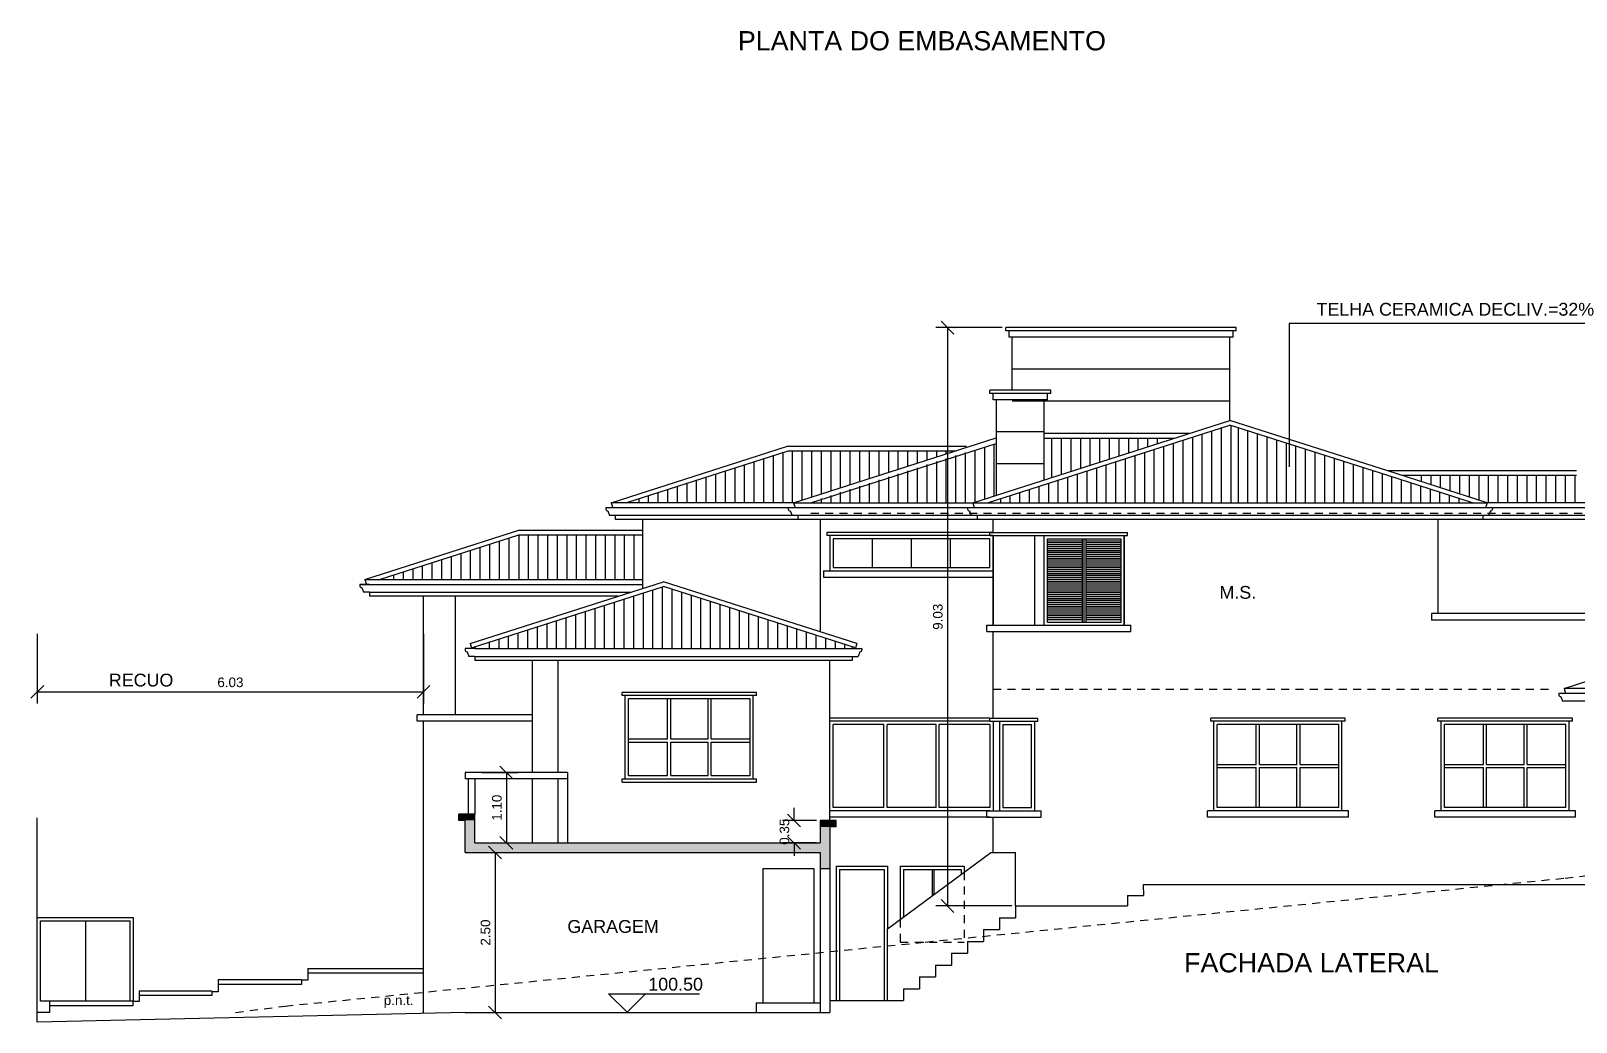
# Model space of a CAD drawing. Extents: x -23 to 90, y 6 to 84.
# Drawn here: x 25.38 to 49.52, y 25.87 to 41.36 of the extents above; entities that cross this region are included whole.
import ezdxf
from ezdxf.enums import TextEntityAlignment as Align

# ---------------------------------------------------------------- set-up
doc = ezdxf.new("R2010")
doc.units = 0
doc.header["$MEASUREMENT"] = 0
doc.linetypes.add('HIDDEN2', pattern=[0.1875, 0.125, -0.0625])
doc.layers.get('0').update_dxf_attribs({"linetype": 'CONTINUOUS'})
doc.layers.get('DEFPOINTS').update_dxf_attribs({"linetype": 'CONTINUOUS'})
for name, color, linetype in [('ALV', 6, 'CONTINUOUS'), ('COTAPR', 2, 'CONTINUOUS'), ('PEITORIL', 2, 'CONTINUOUS'), ('PISO', 11, 'CONTINUOUS'), ('PROJ', 21, 'HIDDEN2'), ('SOLID', 253, 'CONTINUOUS'), ('TELHADO', 21, 'CONTINUOUS'), ('TEXTO', 7, 'CONTINUOUS'), ('TEXTO1', 5, 'CONTINUOUS'), ('VISTA1', 1, 'CONTINUOUS'), ('VISTA2', 2, 'CONTINUOUS'), ('VISTA3', 3, 'CONTINUOUS'), ('VISTA4', 4, 'CONTINUOUS'), ('VISTA5', 5, 'CONTINUOUS')]:
    doc.layers.add(name, color=color, linetype=linetype)
doc.styles.add('ROMANS', font='romans', dxfattribs={"height": 0.2})
doc.styles.get("Standard").update_dxf_attribs({"font": 'swissl.ttf'})
doc.dimstyles.get("Standard").update_dxf_attribs({"dimtxt": 0.15, "dimasz": 0, "dimexe": 0.18, "dimexo": 0.06, "dimgap": 0.09, "dimtad": 1, "dimzin": 0, "dimdsep": 46, "dimtxsty": 'ROMANS', "dimtsz": 0.1, "dimcen": 0.09, "dimadec": 0, "dimazin": 0, "dimtfac": 1, "dimtix": 1, "dimtofl": 0, "dimtmove": 2, "dimatfit": 3, "dimfxl": 1, "dimtolj": 1, "dimtzin": 0, "dimarcsym": 0})

# ---------------------------------------------------------------- blocks, each defined once
blk = doc.blocks.new('*D42')
at = {"color": 0, "linetype": 'ByBlock'}
for p, q in [((25.475, 33.864), (25.475, 32.774)), ((31.509, 33.864), (31.509, 32.774)), ((25.375, 32.854), (25.575, 33.054)), ((25.475, 32.954), (31.509, 32.954)), ((31.409, 32.854), (31.609, 33.054))]:
    blk.add_line(p, q, dxfattribs=at)
at = {"layer": 'DEFPOINTS', "color": 0, "linetype": 'ByBlock'}
for p in [(25.475, 33.924), (31.509, 33.924), (31.509, 32.954)]:
    blk.add_point(p, dxfattribs=at)
at = {"color": 0, "linetype": 'ByBlock'}
blk.add_text('6.03', height=0.15, dxfattribs=at).set_placement((28.492, 33.104), align=Align.MIDDLE_CENTER)
blk = doc.blocks.new('*D103')
at = {"color": 0, "linetype": 'ByBlock'}
for p, q in [((40.549, 38.645), (39.515, 38.645)), ((39.795, 38.545), (39.595, 38.745)), ((39.695, 38.645), (39.695, 29.61)), ((39.795, 29.51), (39.595, 29.71)), ((40.699, 29.61), (39.515, 29.61))]:
    blk.add_line(p, q, dxfattribs=at)
at = {"layer": 'DEFPOINTS', "color": 0, "linetype": 'ByBlock'}
for p in [(40.609, 38.645), (39.695, 29.61), (40.759, 29.61)]:
    blk.add_point(p, dxfattribs=at)
at = {"color": 0, "linetype": 'ByBlock'}
blk.add_text('9.03', height=0.15, rotation=90, dxfattribs=at).set_placement((39.545, 34.128), align=Align.MIDDLE_CENTER)
blk = doc.blocks.new('*D104')
at = {"color": 0, "linetype": 'ByBlock'}
for p, q in [((32.219, 30.445), (32.807, 30.445)), ((32.727, 30.345), (32.527, 30.545)), ((32.627, 30.445), (32.627, 27.945)), ((32.727, 27.845), (32.527, 28.045)), ((32.219, 27.945), (32.807, 27.945))]:
    blk.add_line(p, q, dxfattribs=at)
at = {"layer": 'DEFPOINTS', "color": 0, "linetype": 'ByBlock'}
for p in [(32.159, 30.445), (32.159, 27.945), (32.627, 27.945)]:
    blk.add_point(p, dxfattribs=at)
at = {"color": 0, "linetype": 'ByBlock'}
blk.add_text('2.50', height=0.15, rotation=90, dxfattribs=at).set_placement((32.477, 29.195), align=Align.MIDDLE_CENTER)
blk = doc.blocks.new('*D107')
at = {"color": 0, "linetype": 'ByBlock'}
for p, q in [((32.419, 31.695), (32.984, 31.695)), ((32.904, 31.595), (32.704, 31.795)), ((32.804, 31.695), (32.804, 30.595)), ((32.904, 30.495), (32.704, 30.695)), ((32.419, 30.595), (32.984, 30.595))]:
    blk.add_line(p, q, dxfattribs=at)
at = {"layer": 'DEFPOINTS', "color": 0, "linetype": 'ByBlock'}
for p in [(32.359, 31.695), (32.359, 30.595), (32.804, 30.595)]:
    blk.add_point(p, dxfattribs=at)
at = {"color": 0, "linetype": 'ByBlock'}
blk.add_text('1.10', height=0.15, rotation=90, dxfattribs=at).set_placement((32.654, 31.145), align=Align.MIDDLE_CENTER)
blk = doc.blocks.new('*D119')
at = {"color": 0, "linetype": 'ByBlock'}
for p, q in [((37.298, 30.945), (37.298, 31.145)), ((37.649, 30.945), (37.118, 30.945)), ((37.398, 30.845), (37.198, 31.045)), ((37.398, 30.495), (37.198, 30.695)), ((37.649, 30.595), (37.118, 30.595)), ((37.298, 30.595), (37.298, 30.395))]:
    blk.add_line(p, q, dxfattribs=at)
at = {"layer": 'DEFPOINTS', "color": 0, "linetype": 'ByBlock'}
for p in [(37.709, 30.945), (37.298, 30.595), (37.709, 30.595)]:
    blk.add_point(p, dxfattribs=at)
at = {"color": 0, "linetype": 'ByBlock'}
blk.add_text('0.35', height=0.15, rotation=90, dxfattribs=at).set_placement((37.148, 30.77), align=Align.MIDDLE_CENTER)

msp = doc.modelspace()

# ---------------------------------------------------------------- linework, layer by layer
for p, q in [((41.209, 35.097), (40.459, 35.097)), ((41.209, 34.597), (40.459, 34.597)), ((40.409, 33.475), (40.409, 32.075)), ((41.259, 33.425), (42.409, 33.425)), ((41.259, 32.125), (41.259, 33.425)), ((41.804, 32.125), (41.804, 33.425)), ((41.834, 32.125), (41.834, 33.425)), ((41.864, 32.125), (41.864, 33.425)), ((42.409, 32.125), (42.409, 33.425)), ((42.459, 32.075), (42.459, 33.475)), ((42.459, 33.475), (42.459, 32.075)), ((41.259, 32.125), (42.409, 32.125)), ((37.709, 28.275), (37.709, 26.025)), ((37.859, 28.275), (37.859, 26.025)), ((29.703, 26.714), (31.509, 26.714)), ((29.703, 26.714), (29.703, 26.544)), ((29.703, 26.644), (31.509, 26.644)), ((28.203, 26.36), (27.068, 26.36)), ((27.068, 26.36), (27.068, 26.29)), ((28.203, 26.36), (28.203, 26.29)), ((28.303, 26.349), (28.203, 26.349)), ((28.303, 26.534), (28.303, 26.464)), ((29.603, 26.534), (28.303, 26.534)), ((28.303, 26.464), (28.303, 26.349)), ((29.603, 26.464), (28.303, 26.464)), ((29.603, 26.534), (29.603, 26.464)), ((29.703, 26.528), (29.603, 26.528)), ((29.703, 26.544), (29.703, 26.528)), ((26.968, 26.201), (25.668, 26.201)), ((25.668, 26.201), (25.668, 26.131)), ((26.968, 26.131), (25.668, 26.131)), ((25.668, 26.131), (25.668, 26.025)), ((26.968, 26.201), (26.968, 26.131)), ((27.068, 26.195), (26.968, 26.195)), ((28.203, 26.29), (27.068, 26.29)), ((27.068, 26.29), (27.068, 26.195)), ((25.668, 26.025), (25.475, 26.025))]:
    msp.add_line(p, q)
at = {"layer": 'ALV'}
for p, q in [((41.864, 33.335), (42.409, 33.335)), ((32.159, 29.775), (32.159, 29.675)), ((33.759, 29.775), (32.159, 29.775)), ((33.759, 29.675), (32.159, 29.675)), ((32.209, 29.675), (32.209, 29.125)), ((32.309, 29.675), (32.309, 29.125)), ((32.309, 29.125), (32.059, 29.125)), ((32.059, 29.025), (32.059, 29.125)), ((32.159, 29.025), (32.059, 29.025)), ((32.159, 28.525), (32.159, 29.025)), ((32.309, 28.675), (32.309, 29.125)), ((37.709, 29.025), (37.709, 28.675)), ((37.959, 29.025), (37.709, 29.025)), ((37.959, 28.925), (37.959, 29.025)), ((37.859, 28.925), (37.859, 28.275)), ((37.959, 28.925), (37.859, 28.925)), ((32.159, 28.525), (37.709, 28.525)), ((32.309, 28.675), (37.709, 28.675)), ((37.709, 28.525), (37.709, 28.275)), ((37.709, 28.275), (37.859, 28.275)), ((42.753, 28.025), (42.761, 27.855)), ((42.761, 28.025), (52.326, 28.025)), ((42.511, 27.855), (42.761, 27.855)), ((42.511, 27.855), (42.511, 27.69)), ((40.759, 27.69), (42.511, 27.69)), ((40.759, 27.69), (40.759, 27.505)), ((40.259, 27.32), (40.259, 27.135)), ((40.259, 27.32), (40.509, 27.32)), ((40.509, 27.505), (40.509, 27.32)), ((40.509, 27.505), (40.759, 27.505)), ((40.009, 27.135), (40.009, 26.95)), ((40.009, 27.135), (40.259, 27.135)), ((39.759, 26.95), (39.759, 26.765)), ((39.759, 26.95), (40.009, 26.95)), ((39.259, 26.58), (39.259, 26.395)), ((39.259, 26.58), (39.509, 26.58)), ((39.509, 26.765), (39.509, 26.58)), ((39.509, 26.765), (39.759, 26.765)), ((39.009, 26.395), (39.009, 26.21)), ((39.009, 26.395), (39.259, 26.395)), ((37.859, 26.21), (39.009, 26.21)), ((32.159, 26.025), (25.475, 25.875)), ((32.159, 26.025), (37.709, 26.025)), ((37.709, 26.025), (37.859, 26.025))]:
    msp.add_line(p, q, dxfattribs=at)
at = {"layer": 'COTAPR'}
for p, q in [((50.614, 36.789), (45.036, 36.789)), ((45.036, 36.789), (45.036, 34.548)), ((43.909, 29.9), (44.519, 29.9)), ((43.909, 29.85), (44.519, 29.85)), ((44.569, 29.9), (45.154, 29.9)), ((44.569, 29.85), (45.154, 29.85)), ((45.204, 29.9), (45.809, 29.9)), ((45.204, 29.85), (45.809, 29.85)), ((47.459, 29.9), (48.069, 29.9)), ((47.459, 29.85), (48.069, 29.85)), ((48.119, 29.9), (48.704, 29.9)), ((48.119, 29.85), (48.704, 29.85)), ((48.754, 29.9), (49.359, 29.9)), ((48.754, 29.85), (49.359, 29.85)), ((25.475, 27.675), (25.475, 29.067)), ((37.959, 28.31), (38.759, 28.31)), ((38.009, 28.26), (38.709, 28.26)), ((39.459, 28.26), (39.459, 27.848)), ((39.484, 28.26), (39.484, 27.866)), ((34.401, 26.317), (35.819, 26.317)), ((34.689, 26.029), (34.401, 26.317)), ((34.689, 26.029), (34.977, 26.317))]:
    msp.add_line(p, q, dxfattribs=at)
at = {"layer": 'PEITORIL'}
for p, q in [((37.959, 28.31), (37.959, 26.21)), ((38.009, 28.26), (38.009, 26.21)), ((38.709, 28.26), (38.709, 26.21)), ((38.759, 28.31), (38.759, 27.33)), ((38.959, 28.31), (38.959, 27.478)), ((38.959, 28.31), (39.959, 28.31)), ((39.009, 28.26), (39.909, 28.26)), ((39.009, 28.26), (39.009, 27.515))]:
    msp.add_line(p, q, dxfattribs=at)
at = {"layer": 'PISO'}
for p, q in [((41.259, 33.395), (41.804, 33.395)), ((41.259, 33.365), (41.804, 33.365)), ((41.259, 33.335), (41.804, 33.335)), ((41.864, 33.395), (42.409, 33.395)), ((41.864, 33.365), (42.409, 33.365)), ((41.259, 33.305), (41.804, 33.305)), ((41.259, 33.275), (41.804, 33.275)), ((41.259, 33.245), (41.804, 33.245)), ((41.259, 33.215), (41.804, 33.215)), ((41.259, 33.185), (41.804, 33.185)), ((41.259, 33.155), (41.804, 33.155)), ((41.259, 33.125), (41.804, 33.125)), ((41.259, 33.095), (41.804, 33.095)), ((41.864, 33.305), (42.409, 33.305)), ((41.864, 33.275), (42.409, 33.275)), ((41.864, 33.245), (42.409, 33.245)), ((41.864, 33.215), (42.409, 33.215)), ((41.864, 33.185), (42.409, 33.185)), ((41.864, 33.155), (42.409, 33.155)), ((41.864, 33.125), (42.409, 33.125)), ((41.864, 33.095), (42.409, 33.095)), ((41.259, 33.065), (41.804, 33.065)), ((41.259, 33.035), (41.804, 33.035)), ((41.259, 33.005), (41.804, 33.005)), ((41.259, 32.975), (41.804, 32.975)), ((41.259, 32.945), (41.804, 32.945)), ((41.259, 32.915), (41.804, 32.915)), ((41.259, 32.885), (41.804, 32.885)), ((41.259, 32.855), (41.804, 32.855)), ((41.864, 33.065), (42.409, 33.065)), ((41.864, 33.035), (42.409, 33.035)), ((41.864, 33.005), (42.409, 33.005)), ((41.864, 32.975), (42.409, 32.975)), ((41.864, 32.945), (42.409, 32.945)), ((41.864, 32.915), (42.409, 32.915)), ((41.864, 32.885), (42.409, 32.885)), ((41.864, 32.855), (42.409, 32.855)), ((41.259, 32.825), (41.804, 32.825)), ((41.259, 32.795), (41.804, 32.795)), ((41.259, 32.765), (41.804, 32.765)), ((41.259, 32.735), (41.804, 32.735)), ((41.259, 32.705), (41.804, 32.705)), ((41.259, 32.675), (41.804, 32.675)), ((41.259, 32.645), (41.804, 32.645)), ((41.259, 32.615), (41.804, 32.615)), ((41.864, 32.825), (42.409, 32.825)), ((41.864, 32.795), (42.409, 32.795)), ((41.864, 32.765), (42.409, 32.765)), ((41.864, 32.735), (42.409, 32.735)), ((41.864, 32.705), (42.409, 32.705)), ((41.864, 32.675), (42.409, 32.675)), ((41.864, 32.645), (42.409, 32.645)), ((41.864, 32.615), (42.409, 32.615)), ((41.259, 32.585), (41.804, 32.585)), ((41.259, 32.555), (41.804, 32.555)), ((41.259, 32.525), (41.804, 32.525)), ((41.259, 32.495), (41.804, 32.495)), ((41.259, 32.465), (41.804, 32.465)), ((41.259, 32.435), (41.804, 32.435)), ((41.259, 32.405), (41.804, 32.405)), ((41.259, 32.375), (41.804, 32.375)), ((41.864, 32.585), (42.409, 32.585)), ((41.864, 32.555), (42.409, 32.555)), ((41.864, 32.525), (42.409, 32.525)), ((41.864, 32.495), (42.409, 32.495)), ((41.864, 32.465), (42.409, 32.465)), ((41.864, 32.435), (42.409, 32.435)), ((41.864, 32.405), (42.409, 32.405)), ((41.864, 32.375), (42.409, 32.375)), ((41.259, 32.345), (41.804, 32.345)), ((41.259, 32.315), (41.804, 32.315)), ((41.259, 32.285), (41.804, 32.285)), ((41.259, 32.255), (41.804, 32.255)), ((41.259, 32.225), (41.804, 32.225)), ((41.259, 32.195), (41.804, 32.195)), ((41.259, 32.165), (41.804, 32.165)), ((41.864, 32.345), (42.409, 32.345)), ((41.864, 32.315), (42.409, 32.315)), ((41.864, 32.285), (42.409, 32.285)), ((41.864, 32.255), (42.409, 32.255)), ((41.864, 32.225), (42.409, 32.225)), ((41.864, 32.195), (42.409, 32.195)), ((41.864, 32.165), (42.409, 32.165))]:
    msp.add_line(p, q, dxfattribs=at)
at = {"layer": 'PROJ'}
for p, q in [((37.56, 33.825), (49.759, 33.825)), ((40.409, 31.075), (49.112, 31.075)), ((39.959, 28.218), (39.959, 27.125)), ((38.959, 27.478), (38.959, 27.125)), ((38.959, 27.125), (39.959, 27.125))]:
    msp.add_line(p, q, dxfattribs=at)
msp.add_lwpolyline([(28.574, 26.025), (29.349, 26.125), (39.349, 27.125), (49.349, 28.125), (60.349, 29.355)], dxfattribs=at)
at = {"layer": 'SOLID'}
for points in [[(32.059, 29.125), (32.309, 29.125), (32.059, 29.025), (32.309, 29.025)], [(32.159, 29.025), (32.159, 28.525), (32.309, 29.025), (32.309, 28.675)], [(37.959, 29.025), (37.709, 29.025), (37.959, 28.925), (37.709, 28.925)], [(37.859, 28.925), (37.859, 28.275), (37.709, 29.025), (37.709, 28.275)], [(32.309, 28.675), (32.159, 28.525), (37.709, 28.675), (37.709, 28.525)]]:
    msp.add_solid(points, dxfattribs=at)
at = {"layer": 'TELHADO'}
for p, q in [((43.527, 33.989), (43.527, 35.016)), ((43.677, 33.989), (43.677, 35.064)), ((43.827, 33.989), (43.827, 35.112)), ((43.977, 33.989), (43.977, 35.16)), ((44.127, 33.989), (44.127, 35.197)), ((44.241, 33.989), (44.241, 35.16)), ((44.391, 33.989), (44.391, 35.112)), ((44.541, 33.989), (44.541, 35.064)), ((44.691, 33.989), (44.691, 35.016)), ((37.127, 33.989), (37.127, 34.776)), ((37.277, 33.989), (37.277, 34.802)), ((37.427, 34.033), (37.427, 34.802)), ((37.577, 34.081), (37.577, 34.802)), ((37.727, 34.129), (37.727, 34.802)), ((37.727, 34.129), (37.727, 34.802)), ((37.877, 34.177), (37.877, 34.802)), ((38.027, 34.225), (38.027, 34.802)), ((38.177, 34.273), (38.177, 34.802)), ((38.327, 34.321), (38.327, 34.802)), ((38.477, 34.369), (38.477, 34.802)), ((38.627, 34.417), (38.627, 34.802)), ((38.777, 34.465), (38.777, 34.802)), ((38.927, 34.513), (38.927, 34.802)), ((39.077, 34.561), (39.077, 34.802)), ((39.227, 34.609), (39.227, 34.802)), ((39.377, 34.657), (39.377, 34.802)), ((39.527, 34.705), (39.527, 34.802)), ((39.677, 34.753), (39.677, 34.802)), ((39.977, 33.989), (39.977, 34.776)), ((40.127, 33.989), (40.127, 34.81)), ((40.277, 34.049), (40.277, 34.858)), ((40.427, 34.097), (40.427, 34.906)), ((41.327, 34.385), (41.327, 34.999)), ((41.477, 34.433), (41.477, 34.999)), ((41.627, 34.481), (41.627, 34.999)), ((41.777, 34.529), (41.777, 34.999)), ((41.927, 34.577), (41.927, 34.999)), ((42.077, 34.625), (42.077, 34.999)), ((42.227, 34.673), (42.227, 34.999)), ((42.377, 34.721), (42.377, 34.999)), ((42.527, 34.769), (42.527, 34.999)), ((42.677, 34.817), (42.677, 34.999)), ((42.777, 33.989), (42.777, 34.776)), ((42.827, 34.865), (42.827, 34.999)), ((42.927, 33.989), (42.927, 34.824)), ((42.977, 34.913), (42.977, 34.999)), ((43.077, 33.989), (43.077, 34.872)), ((43.227, 33.989), (43.227, 34.92)), ((43.377, 33.989), (43.377, 34.96)), ((44.841, 33.989), (44.841, 34.968)), ((44.991, 33.989), (44.991, 34.92)), ((45.141, 33.989), (45.141, 34.872)), ((45.291, 33.989), (45.291, 34.824)), ((45.441, 33.989), (45.441, 34.776)), ((36.377, 33.989), (36.377, 34.536)), ((36.527, 33.989), (36.527, 34.584)), ((36.677, 33.989), (36.677, 34.632)), ((36.827, 33.989), (36.827, 34.68)), ((36.977, 33.989), (36.977, 34.728)), ((39.227, 33.989), (39.227, 34.536)), ((39.377, 33.989), (39.377, 34.584)), ((39.527, 33.989), (39.527, 34.632)), ((39.677, 33.989), (39.677, 34.68)), ((39.827, 33.989), (39.827, 34.728)), ((42.027, 33.989), (42.027, 34.536)), ((42.177, 33.989), (42.177, 34.584)), ((42.327, 33.989), (42.327, 34.632)), ((42.477, 33.989), (42.477, 34.68)), ((42.627, 33.989), (42.627, 34.728)), ((45.591, 33.989), (45.591, 34.728)), ((45.741, 33.989), (45.741, 34.68)), ((45.891, 33.989), (45.891, 34.632)), ((46.041, 33.989), (46.041, 34.584)), ((46.191, 33.989), (46.191, 34.536)), ((35.627, 33.989), (35.627, 34.296)), ((35.777, 33.989), (35.777, 34.344)), ((35.927, 33.989), (35.927, 34.392)), ((36.077, 33.989), (36.077, 34.44)), ((36.227, 33.989), (36.227, 34.488)), ((38.477, 33.989), (38.477, 34.296)), ((38.627, 33.989), (38.627, 34.344)), ((38.777, 33.989), (38.777, 34.392)), ((38.927, 33.989), (38.927, 34.44)), ((39.077, 33.989), (39.077, 34.488)), ((41.277, 33.989), (41.277, 34.296)), ((41.427, 33.989), (41.427, 34.344)), ((41.577, 33.989), (41.577, 34.392)), ((41.727, 33.989), (41.727, 34.44)), ((41.877, 33.989), (41.877, 34.488)), ((46.341, 33.989), (46.341, 34.488)), ((46.491, 33.989), (46.491, 34.44)), ((46.641, 33.989), (46.641, 34.392)), ((46.791, 33.989), (46.791, 34.344)), ((46.941, 33.989), (46.941, 34.296)), ((47.101, 34.318), (47.101, 34.413)), ((47.251, 34.27), (47.251, 34.413)), ((47.401, 34.222), (47.401, 34.413)), ((47.551, 34.174), (47.551, 34.413)), ((47.701, 34.126), (47.701, 34.413)), ((47.851, 34.078), (47.851, 34.413)), ((48.001, 34.03), (48.001, 34.413)), ((48.151, 33.989), (48.151, 34.413)), ((48.301, 33.989), (48.301, 34.413)), ((48.451, 33.989), (48.451, 34.413)), ((48.601, 33.989), (48.601, 34.413)), ((48.751, 33.989), (48.751, 34.413)), ((48.901, 33.989), (48.901, 34.413)), ((49.051, 33.989), (49.051, 34.413)), ((49.201, 33.989), (49.201, 34.413)), ((49.351, 33.989), (49.351, 34.413)), ((49.501, 33.989), (49.501, 34.421)), ((34.877, 33.989), (34.877, 34.056)), ((35.027, 33.989), (35.027, 34.104)), ((35.177, 33.989), (35.177, 34.152)), ((35.327, 33.989), (35.327, 34.2)), ((35.477, 33.989), (35.477, 34.248)), ((37.727, 33.989), (37.727, 34.056)), ((37.877, 33.989), (37.877, 34.104)), ((38.027, 33.989), (38.027, 34.152)), ((38.177, 33.989), (38.177, 34.2)), ((38.327, 33.989), (38.327, 34.248)), ((40.527, 33.989), (40.527, 34.056)), ((40.677, 33.989), (40.677, 34.104)), ((40.827, 33.989), (40.827, 34.152)), ((40.977, 33.989), (40.977, 34.2)), ((41.127, 33.989), (41.127, 34.248)), ((47.091, 33.989), (47.091, 34.248)), ((47.241, 33.989), (47.241, 34.2)), ((47.391, 33.989), (47.391, 34.152)), ((47.541, 33.989), (47.541, 34.104)), ((47.691, 33.989), (47.691, 34.056)), ((32.546, 32.791), (32.546, 33.342)), ((32.696, 32.791), (32.696, 33.39)), ((32.846, 32.791), (32.846, 33.438)), ((32.996, 33.486), (32.996, 32.791)), ((33.146, 33.486), (33.146, 32.791)), ((33.296, 33.486), (33.296, 32.791)), ((33.446, 33.486), (33.446, 32.791)), ((33.596, 33.486), (33.596, 32.791)), ((33.746, 33.486), (33.746, 32.791)), ((33.896, 33.486), (33.896, 32.791)), ((34.046, 33.486), (34.046, 32.791)), ((34.196, 33.486), (34.196, 32.791)), ((34.346, 33.486), (34.346, 32.791)), ((34.496, 33.486), (34.496, 32.791)), ((34.646, 33.486), (34.646, 32.791)), ((34.796, 33.486), (34.796, 32.791)), ((31.796, 32.791), (31.796, 33.102)), ((31.946, 32.791), (31.946, 33.15)), ((32.096, 32.791), (32.096, 33.198)), ((32.246, 32.791), (32.246, 33.246)), ((32.396, 32.791), (32.396, 33.294)), ((31.046, 32.791), (31.046, 32.862)), ((31.196, 32.791), (31.196, 32.91)), ((31.346, 32.791), (31.346, 32.958)), ((31.496, 32.791), (31.496, 33.006)), ((31.646, 32.791), (31.646, 33.054)), ((35.089, 32.628), (35.089, 31.71)), ((35.239, 32.676), (35.239, 31.71)), ((35.389, 32.64), (35.389, 31.71)), ((34.339, 31.71), (34.339, 32.388)), ((34.489, 32.436), (34.489, 31.71)), ((34.639, 32.484), (34.639, 31.71)), ((34.789, 32.532), (34.789, 31.71)), ((34.939, 32.58), (34.939, 31.71)), ((35.539, 32.592), (35.539, 31.71)), ((35.689, 32.544), (35.689, 31.71)), ((35.839, 32.496), (35.839, 31.71)), ((35.989, 32.448), (35.989, 31.71)), ((36.139, 32.405), (36.139, 31.71)), ((36.289, 32.352), (36.289, 31.71)), ((33.589, 31.71), (33.589, 32.148)), ((33.739, 31.71), (33.739, 32.196)), ((33.889, 31.71), (33.889, 32.244)), ((34.039, 31.71), (34.039, 32.292)), ((34.189, 31.71), (34.189, 32.34)), ((36.439, 32.304), (36.439, 31.71)), ((36.589, 32.256), (36.589, 31.71)), ((36.739, 32.208), (36.739, 31.71)), ((36.889, 32.16), (36.889, 31.71)), ((37.039, 32.112), (37.039, 31.71)), ((32.839, 31.71), (32.839, 31.908)), ((32.989, 31.71), (32.989, 31.956)), ((33.139, 31.71), (33.139, 32.004)), ((33.289, 31.71), (33.289, 32.052)), ((33.439, 31.71), (33.439, 32.1)), ((37.189, 32.064), (37.189, 31.71)), ((37.339, 32.016), (37.339, 31.71)), ((37.489, 31.968), (37.489, 31.71)), ((37.639, 31.92), (37.639, 31.71)), ((37.789, 31.872), (37.789, 31.71)), ((32.539, 31.71), (32.539, 31.812)), ((32.689, 31.71), (32.689, 31.86)), ((37.939, 31.824), (37.939, 31.71)), ((38.089, 31.776), (38.089, 31.71))]:
    msp.add_line(p, q, dxfattribs=at)
at = {"layer": 'VISTA1'}
for p, q in [((44.109, 36.075), (40.709, 36.075)), ((44.109, 35.575), (40.709, 35.575)), ((31.509, 30.675), (31.509, 32.527)), ((25.475, 25.875), (25.475, 27.675)), ((25.476, 27.508), (26.976, 27.508)), ((25.526, 27.458), (26.926, 27.458)), ((25.526, 26.201), (25.526, 27.458)), ((26.226, 27.458), (26.226, 26.201)), ((26.926, 26.195), (26.926, 27.458)), ((26.976, 26.195), (26.976, 27.508)), ((25.668, 26.201), (25.526, 26.201))]:
    msp.add_line(p, q, dxfattribs=at)
at = {"layer": 'VISTA2'}
for p, q in [((44.209, 36.725), (40.609, 36.725)), ((40.609, 36.675), (40.609, 36.725)), ((44.209, 36.675), (44.209, 36.725)), ((44.209, 36.675), (40.609, 36.675)), ((40.659, 36.675), (40.609, 36.675)), ((40.659, 36.575), (40.659, 36.675)), ((44.159, 36.575), (40.659, 36.575)), ((40.709, 35.747), (40.709, 36.575)), ((44.109, 35.275), (44.109, 36.575)), ((44.209, 36.675), (44.159, 36.675)), ((44.159, 36.575), (44.159, 36.675)), ((34.67, 33.989), (37.208, 34.802)), ((36.742, 34.726), (37.197, 34.872)), ((37.197, 34.872), (39.991, 34.872)), ((37.208, 34.802), (39.828, 34.802)), ((34.44, 33.989), (36.742, 34.726)), ((49.526, 34.487), (46.576, 34.487)), ((49.526, 34.413), (46.804, 34.413)), ((30.595, 32.791), (32.996, 33.559)), ((32.996, 33.559), (34.935, 33.559)), ((30.824, 32.791), (32.996, 33.486)), ((32.996, 33.486), (34.935, 33.486)), ((40.409, 33.525), (37.809, 33.525)), ((37.809, 33.525), (37.809, 33.475)), ((40.409, 33.475), (37.809, 33.475)), ((37.859, 33.475), (37.859, 32.925)), ((40.359, 33.425), (37.909, 33.425)), ((37.909, 33.425), (37.909, 32.975)), ((38.519, 33.425), (38.519, 32.975)), ((39.129, 33.425), (39.129, 32.975)), ((39.739, 33.425), (39.739, 32.975)), ((40.359, 32.975), (40.359, 33.425)), ((37.759, 32.925), (40.409, 32.925)), ((37.759, 32.925), (37.759, 32.825)), ((37.909, 32.975), (40.359, 32.975)), ((37.759, 32.825), (40.409, 32.825)), ((32.009, 30.675), (32.009, 32.527)), ((31.509, 26.01), (31.509, 30.575)), ((40.359, 30.625), (37.86, 30.625)), ((40.359, 30.575), (37.86, 30.575)), ((37.91, 29.225), (37.91, 30.525)), ((38.701, 30.525), (37.91, 30.525)), ((38.701, 29.225), (38.701, 30.525)), ((38.751, 29.225), (38.751, 30.525)), ((39.517, 30.525), (38.751, 30.525)), ((39.517, 29.225), (39.517, 30.525)), ((40.359, 30.525), (39.567, 30.525)), ((39.567, 29.225), (39.567, 30.525)), ((40.359, 30.525), (40.359, 29.225)), ((37.91, 29.225), (37.91, 29.675)), ((38.701, 29.225), (37.91, 29.225)), ((39.517, 29.225), (38.751, 29.225)), ((40.359, 29.225), (39.567, 29.225)), ((40.359, 29.175), (37.86, 29.175)), ((40.359, 29.075), (37.86, 29.075)), ((36.809, 28.275), (36.809, 26.175)), ((36.809, 28.275), (37.609, 28.275)), ((37.609, 28.275), (37.609, 26.175)), ((39.909, 28.26), (39.909, 28.181)), ((39.959, 28.31), (39.959, 28.218)), ((36.709, 26.175), (37.709, 26.175)), ((36.709, 26.175), (36.709, 26.025))]:
    msp.add_line(p, q, dxfattribs=at)
at = {"layer": 'VISTA3'}
for p, q in [((40.359, 35.697), (40.359, 35.747)), ((41.309, 35.747), (40.359, 35.747)), ((41.309, 35.697), (41.309, 35.747)), ((41.309, 35.697), (40.359, 35.697)), ((40.409, 35.597), (40.409, 35.697)), ((41.259, 35.597), (40.409, 35.597)), ((40.459, 35.597), (40.459, 34.107)), ((41.209, 34.347), (41.209, 35.597)), ((41.259, 35.597), (41.259, 35.697)), ((41.209, 35.078), (43.491, 35.078)), ((37.29, 33.989), (40.459, 35.003)), ((37.562, 33.989), (40.459, 34.916)), ((41.209, 34.999), (43.245, 34.999)), ((37.209, 33.91), (34.359, 33.91)), ((34.359, 33.91), (34.359, 33.89)), ((34.389, 33.86), (34.417, 33.789)), ((37.29, 33.989), (34.44, 33.989)), ((34.44, 33.989), (34.465, 33.91)), ((51.08, 33.989), (48.128, 33.989)), ((51.161, 33.91), (48.209, 33.91)), ((37.267, 33.789), (34.417, 33.789)), ((34.509, 33.725), (34.509, 33.789)), ((37.359, 33.725), (34.509, 33.725)), ((34.935, 32.652), (34.935, 33.725)), ((51.011, 33.725), (48.059, 33.725)), ((51.103, 33.789), (48.15, 33.789)), ((30.514, 32.712), (34.935, 32.712)), ((30.514, 32.712), (30.514, 32.692)), ((30.664, 32.712), (30.514, 32.712)), ((30.544, 32.662), (30.572, 32.591)), ((30.595, 32.791), (34.935, 32.791)), ((30.595, 32.791), (30.62, 32.712)), ((32.24, 31.789), (35.259, 32.755)), ((32.261, 31.723), (35.259, 32.682)), ((38.278, 31.789), (35.259, 32.755)), ((38.257, 31.723), (35.259, 32.682)), ((30.664, 32.591), (30.572, 32.591)), ((30.664, 32.591), (34.749, 32.591)), ((30.664, 32.591), (30.664, 32.527)), ((34.544, 32.527), (30.664, 32.527)), ((32.24, 31.789), (32.261, 31.723)), ((32.309, 31.738), (32.318, 31.71)), ((38.209, 31.738), (38.2, 31.71)), ((38.278, 31.789), (38.257, 31.723)), ((36.711, 31.025), (34.611, 31.025)), ((34.611, 30.975), (34.611, 31.025)), ((36.711, 30.975), (34.611, 30.975)), ((34.661, 29.675), (34.661, 30.975)), ((36.611, 30.925), (34.711, 30.925)), ((34.711, 29.725), (34.711, 30.925)), ((35.321, 30.3), (35.321, 30.925)), ((35.371, 30.3), (35.371, 30.925)), ((35.956, 30.3), (35.956, 30.925)), ((36.006, 30.3), (36.006, 30.925)), ((36.611, 29.725), (36.611, 30.925)), ((36.661, 29.675), (36.661, 30.975)), ((36.711, 30.975), (36.711, 31.025)), ((33.209, 30.675), (31.409, 30.675)), ((31.409, 30.575), (31.409, 30.675)), ((33.209, 30.575), (31.409, 30.575)), ((40.409, 30.575), (40.409, 29.175)), ((40.509, 30.575), (40.509, 29.175)), ((40.559, 30.525), (41.009, 30.525)), ((40.559, 30.525), (40.559, 29.225)), ((41.009, 29.225), (41.009, 30.525)), ((41.059, 29.175), (41.059, 30.575)), ((45.909, 30.625), (43.809, 30.625)), ((43.809, 30.575), (43.809, 30.625)), ((45.909, 30.575), (43.809, 30.575)), ((43.859, 29.175), (43.859, 30.575)), ((45.809, 30.525), (43.909, 30.525)), ((43.909, 29.225), (43.909, 30.525)), ((44.519, 29.9), (44.519, 30.525)), ((44.569, 29.9), (44.569, 30.525)), ((45.154, 29.9), (45.154, 30.525)), ((45.204, 29.9), (45.204, 30.525)), ((45.809, 29.225), (45.809, 30.525)), ((45.859, 29.175), (45.859, 30.575)), ((45.909, 30.575), (45.909, 30.625)), ((49.459, 30.625), (47.359, 30.625)), ((47.359, 30.575), (47.359, 30.625)), ((49.459, 30.575), (47.359, 30.575)), ((47.409, 29.175), (47.409, 30.575)), ((49.359, 30.525), (47.459, 30.525)), ((47.459, 29.225), (47.459, 30.525)), ((48.069, 29.9), (48.069, 30.525)), ((48.119, 29.9), (48.119, 30.525)), ((48.704, 29.9), (48.704, 30.525)), ((48.754, 29.9), (48.754, 30.525)), ((49.359, 29.225), (49.359, 30.525)), ((49.409, 29.175), (49.409, 30.575)), ((49.459, 30.575), (49.459, 30.625)), ((34.711, 30.3), (35.321, 30.3)), ((34.711, 30.25), (35.321, 30.25)), ((35.321, 29.725), (35.321, 30.25)), ((35.371, 30.3), (35.956, 30.3)), ((35.371, 30.25), (35.956, 30.25)), ((35.371, 29.725), (35.371, 30.25)), ((35.956, 29.725), (35.956, 30.25)), ((36.006, 30.3), (36.611, 30.3)), ((36.006, 29.725), (36.006, 30.25)), ((36.006, 30.25), (36.611, 30.25)), ((34.711, 29.725), (35.321, 29.725)), ((35.371, 29.725), (35.956, 29.725)), ((36.006, 29.725), (36.611, 29.725)), ((44.519, 29.225), (44.519, 29.85)), ((44.569, 29.225), (44.569, 29.85)), ((45.154, 29.225), (45.154, 29.85)), ((45.204, 29.225), (45.204, 29.85)), ((48.069, 29.225), (48.069, 29.85)), ((48.119, 29.225), (48.119, 29.85)), ((48.704, 29.225), (48.704, 29.85)), ((48.754, 29.225), (48.754, 29.85)), ((34.611, 29.675), (36.711, 29.675)), ((34.611, 29.625), (34.611, 29.675)), ((34.611, 29.625), (36.711, 29.625)), ((36.711, 29.625), (36.711, 29.675)), ((40.559, 29.225), (41.009, 29.225)), ((45.809, 29.225), (43.909, 29.225)), ((49.359, 29.225), (47.459, 29.225))]:
    msp.add_line(p, q, dxfattribs=at)
for centre in [(34.389, 33.89), (30.544, 32.692)]:
    msp.add_arc(centre, 0.03, 180, 270, dxfattribs=at)
at = {"layer": 'VISTA4'}
for p, q in [((40.09, 33.989), (44.11, 35.276)), ((46.576, 34.487), (44.11, 35.276)), ((40.32, 33.989), (44.11, 35.202)), ((46.576, 34.413), (44.11, 35.202)), ((48.128, 33.989), (46.574, 34.487)), ((47.898, 33.989), (46.574, 34.413)), ((37.209, 33.91), (37.209, 33.89)), ((37.56, 33.91), (37.209, 33.91)), ((37.239, 33.86), (37.267, 33.789)), ((37.29, 33.989), (40.09, 33.989)), ((37.29, 33.989), (37.315, 33.91)), ((40.009, 33.91), (37.56, 33.91)), ((40.067, 33.789), (37.267, 33.789)), ((37.359, 33.789), (37.359, 33.725)), ((40.159, 33.725), (37.359, 33.725)), ((37.709, 33.725), (37.709, 31.971)), ((33.209, 31.525), (33.209, 29.775)), ((49.329, 31.089), (49.909, 31.275)), ((33.209, 29.675), (33.209, 28.675))]:
    msp.add_line(p, q, dxfattribs=at)
msp.add_arc((37.239, 33.89), 0.03, 180, 270, dxfattribs=at)
at = {"layer": 'VISTA5'}
for p, q in [((48.209, 33.91), (40.009, 33.91)), ((40.009, 33.91), (40.009, 33.89)), ((40.039, 33.86), (40.067, 33.789)), ((40.09, 33.989), (48.128, 33.989)), ((40.09, 33.989), (40.115, 33.91)), ((48.128, 33.989), (48.103, 33.91)), ((48.179, 33.86), (48.15, 33.789)), ((48.209, 33.91), (48.209, 33.89)), ((48.15, 33.789), (40.067, 33.789)), ((40.159, 33.789), (40.159, 33.725)), ((48.059, 33.725), (40.159, 33.725)), ((40.409, 33.525), (40.409, 33.725)), ((47.359, 33.725), (47.359, 32.256)), ((48.059, 33.789), (48.059, 33.725)), ((40.359, 33.525), (42.509, 33.525)), ((40.359, 33.475), (40.359, 33.525)), ((40.359, 33.475), (42.509, 33.475)), ((40.409, 32.075), (40.409, 33.475)), ((41.059, 32.075), (41.059, 33.475)), ((41.209, 32.075), (41.209, 33.475)), ((42.509, 33.475), (42.509, 33.525)), ((50.009, 32.256), (47.259, 32.256)), ((47.259, 32.256), (47.259, 32.156)), ((50.009, 32.156), (47.259, 32.156)), ((40.309, 32.075), (42.559, 32.075)), ((40.309, 31.975), (40.309, 32.075)), ((40.309, 31.975), (42.559, 31.975)), ((40.409, 31.075), (40.409, 31.975)), ((42.559, 31.975), (42.559, 32.075)), ((32.309, 31.71), (32.159, 31.71)), ((32.159, 31.71), (32.159, 31.69)), ((32.189, 31.66), (32.217, 31.589)), ((32.309, 31.71), (38.359, 31.71)), ((38.209, 31.71), (38.359, 31.71)), ((38.329, 31.66), (38.3, 31.589)), ((38.359, 31.71), (38.359, 31.69)), ((32.309, 31.589), (32.217, 31.589)), ((32.309, 31.589), (38.209, 31.589)), ((32.309, 31.589), (32.309, 31.525)), ((38.209, 31.525), (32.309, 31.525)), ((33.609, 31.525), (33.609, 29.775)), ((37.86, 29.025), (37.86, 31.525)), ((38.209, 31.589), (38.3, 31.589)), ((38.209, 31.589), (38.209, 31.525)), ((40.409, 30.625), (40.409, 31.075)), ((53.01, 31.01), (49.248, 31.01)), ((49.248, 31.01), (49.248, 30.99)), ((49.278, 30.96), (49.306, 30.889)), ((52.929, 31.089), (49.329, 31.089)), ((49.329, 31.089), (49.354, 31.01)), ((49.416, 30.889), (49.306, 30.889)), ((52.842, 30.889), (49.416, 30.889)), ((40.359, 30.625), (41.109, 30.625)), ((40.359, 30.575), (40.359, 30.625)), ((40.359, 30.575), (41.109, 30.575)), ((41.109, 30.575), (41.109, 30.625)), ((33.759, 29.775), (33.759, 28.675)), ((33.609, 29.675), (33.609, 28.675)), ((40.309, 29.175), (41.159, 29.175)), ((40.309, 29.075), (40.309, 29.175)), ((40.309, 29.075), (41.159, 29.075)), ((40.409, 28.525), (40.409, 29.075)), ((41.159, 29.075), (41.159, 29.175)), ((45.959, 29.175), (43.759, 29.175)), ((43.759, 29.075), (43.759, 29.175)), ((45.959, 29.075), (43.759, 29.075)), ((45.959, 29.075), (45.959, 29.175)), ((49.509, 29.175), (47.309, 29.175)), ((47.309, 29.075), (47.309, 29.175)), ((49.509, 29.075), (47.309, 29.075)), ((49.509, 29.075), (49.509, 29.175)), ((38.759, 27.33), (40.374, 28.525)), ((40.374, 28.525), (40.759, 28.525)), ((40.759, 27.69), (40.759, 28.525)), ((38.759, 26.21), (38.759, 27.33))]:
    msp.add_line(p, q, dxfattribs=at)
for centre, start, end in [((40.039, 33.89), 180, 270), ((48.179, 33.89), 270, 0), ((32.189, 31.69), 180, 270), ((38.329, 31.69), 270, 0), ((49.278, 30.99), 180, 270)]:
    msp.add_arc(centre, 0.03, start, end, dxfattribs=at)

# ---------------------------------------------------------------- texts
msp.add_text('GARAGEM', height=0.2).set_placement((33.757, 27.269))
at = {"layer": 'COTAPR'}
for s, p in [('TELHA CERAMICA DECLIV.=32%', (45.461, 36.911)), ('M.S.', (43.945, 32.488)), ('RECUO', (26.592, 31.118))]:
    msp.add_text(s, height=0.2, dxfattribs=at).set_placement(p)
at = {"layer": 'TEXTO'}
msp.add_text('p.n.t.', height=0.15, dxfattribs=at).set_placement((30.888, 26.142))
at = {"layer": 'TEXTO1'}
for s, p in [('PLANTA DO EMBASAMENTO', (36.421, 41.056)), ('FACHADA LATERAL', (43.393, 26.652))]:
    msp.add_text(s, height=0.3, dxfattribs=at).set_placement(p)
at = {"layer": 'VISTA2'}
msp.add_text('100.50', height=0.2, dxfattribs=at).set_placement((35.021, 26.367))

# ---------------------------------------------------------------- dimensions: what is measured, and where the dimension line sits
at = {"layer": 'COTAPR'}
for base, p1, p2, picture, middle, set_off in [((39.695094234, 27.689932161), (40.608893927, 36.724932161), (40.758893927, 27.689932161), '*D103', (39.545094234, 32.207432161), (0, -1.920559114)), ((32.804, 28.675), (32.359, 29.775), (32.359, 28.675), '*D107', (32.654, 29.225), (0, -1.921)), ((37.298, 28.675), (37.709, 29.025), (37.709, 28.675), '*D119', (37.148, 28.85), (0, -1.921)), ((32.627, 26.025), (32.159, 28.525), (32.159, 26.025), '*D104', (32.477, 27.275), (0, -1.921))]:
    dim = msp.add_linear_dim(base=base, p1=p1, p2=p2, angle=90, dimstyle='Standard', dxfattribs=at)
    dim.commit()
    dim.dimension.update_dxf_attribs({"geometry": picture, "text_midpoint": middle, "insert": set_off})
dim = msp.add_aligned_dim(p1=(25.475, 32.003), p2=(31.509, 32.003), distance=-0.969, dimstyle='Standard', dxfattribs=at)
dim.commit()
dim.dimension.update_dxf_attribs({"geometry": '*D42', "text_midpoint": (28.492, 31.184), "insert": (0, -1.921)})

doc.saveas('drawing.dxf')
